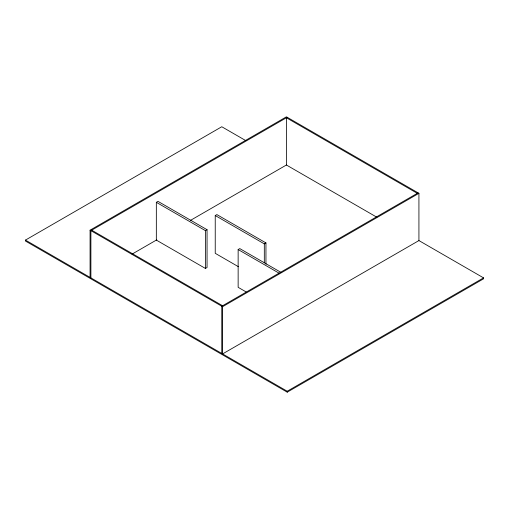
<?xml version="1.0" encoding="UTF-8"?>
<svg xmlns="http://www.w3.org/2000/svg" width="509" height="509" viewBox="0 0 509 509"><rect width="100%" height="100%" fill="white"/><g stroke="black" fill="none" stroke-linecap="round" stroke-linejoin="round"><path stroke-width="0.76" d="M418.964 240.592L483.55 277.876L483.55 278.824L287.222 392.172L25.45 241.037L25.45 240.095L221.778 126.747L245.828 140.63M90.074 277.405L90.074 230.176L286.402 116.828L418.926 193.337L418.926 240.566L222.598 353.914L222.598 306.685L418.926 193.337M287.222 117.299L90.895 230.647L90.895 277.876M156.333 202.315L157.975 201.367L207.055 229.705L207.055 267.486L205.42 268.434L156.333 240.095L156.333 202.315L205.42 230.647L207.055 229.705M132.079 254.099L156.791 239.834M190.43 220.41L286.535 164.929M238.409 266.703L215.237 253.317L215.237 215.536L216.872 214.594L265.952 242.927L265.952 264.184M246.318 292.045L238.142 287.324L238.142 249.544L239.777 248.596L281.356 272.601M215.237 215.536L264.317 243.875L265.952 242.927M418.105 192.866L221.778 306.214L221.778 353.443M25.45 240.095L287.222 391.23L483.55 277.876M417.291 193.337L286.402 117.77L286.402 164.999L376.857 217.228M238.142 249.544L279.04 273.155M91.709 230.176L222.598 305.744M90.074 230.176L222.598 306.685M287.222 391.23L287.222 392.172M264.317 243.875L264.317 262.765M205.42 230.647L205.42 268.434"/></g></svg>
